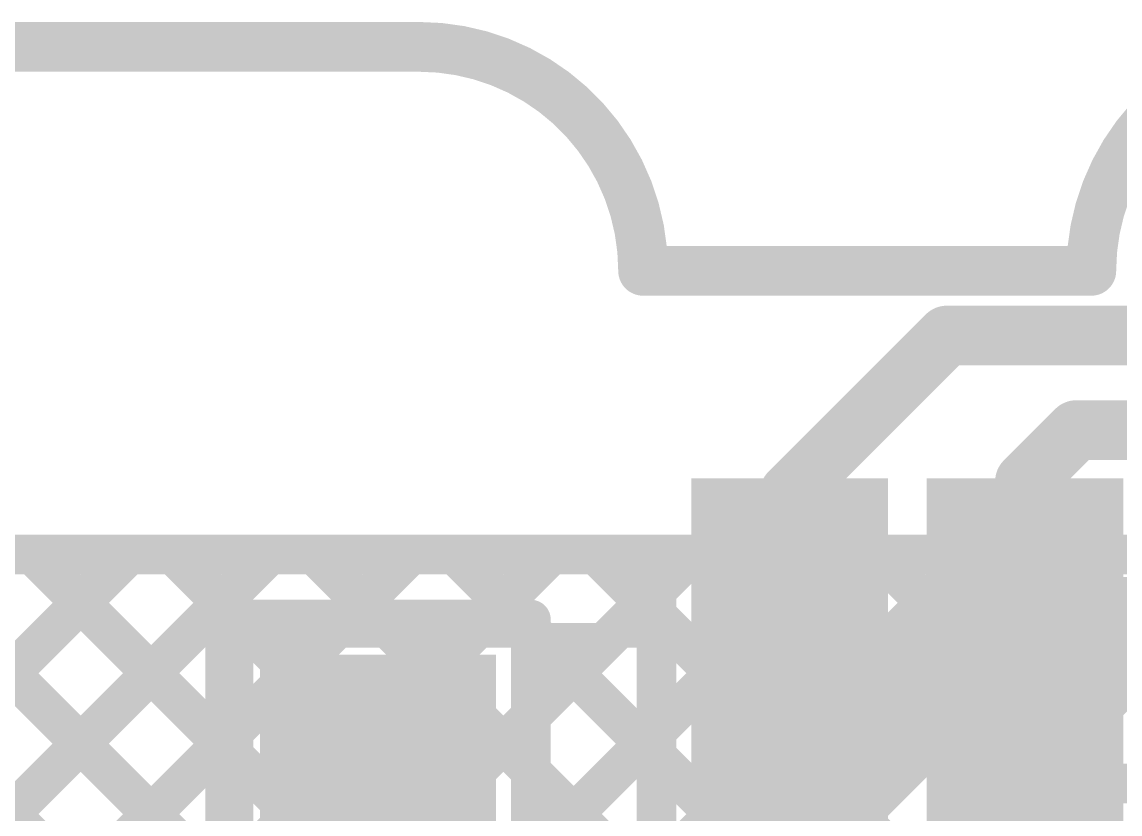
# Model space of a CAD drawing. Header units: millimetres. Extents: x 1.22 to 4.12, y 1.17 to 3.21.
# Drawn here: x 1.6853 to 1.9058, y 2.6729 to 2.832 of the extents above; entities that cross this region are included whole.
import ezdxf

# ---------------------------------------------------------------- set-up
doc = ezdxf.new("R2010")
doc.units = ezdxf.units.MM
doc.header["$MEASUREMENT"] = 0
for name, color, linetype in [('BottomLayer', 5, 'Continuous'), ('BottomOverlay', 54, 'Continuous'), ('BottomPaste', 16, 'Continuous'), ('BottomSolder', 6, 'Continuous'), ('Mechanical2', 216, 'Continuous'), ('TopLayer', 1, 'Continuous')]:
    doc.layers.add(name, color=color, linetype=linetype)

# ---------------------------------------------------------------- blocks, each defined once
blk = doc.blocks.new('RN42_I_RM_B_18')
at = {"layer": 'BottomLayer'}
for points in [[(0.18504, 0.34055), (0.25591, 0.34055), (0.18504, 0.37992), (0.25591, 0.37992)], [(0.2126, 0.26181), (0.29134, 0.26181), (0.2126, 0.29331), (0.29134, 0.29331)], [(0.2126, 0.21457), (0.29134, 0.21457), (0.2126, 0.24606), (0.29134, 0.24606)]]:
    blk.add_solid(points, dxfattribs=at)
at = {"layer": 'BottomOverlay', "const_width": 0.005}
for points in [[(0.18898, 0.3878), (0.26378, 0.3878)], [(0.26378, 0.3878), (0.26378, 0.30512)]]:
    blk.add_lwpolyline(points, dxfattribs=at)
at = {"layer": 'BottomOverlay', "const_width": 0.0025}
for points in [[(0.26253, 0.3878, 1), (0.26503, 0.3878, 1)], [(0.26253, 0.3878, 1), (0.26503, 0.3878, 1)], [(0.26253, 0.30512, 1), (0.26503, 0.30512, 1)]]:
    blk.add_lwpolyline(points, format="xyb", close=True, dxfattribs=at)
at = {"layer": 'BottomPaste'}
for points in [[(0.18504, 0.34055), (0.25591, 0.34055), (0.18504, 0.37992), (0.25591, 0.37992)], [(0.2126, 0.26181), (0.29134, 0.26181), (0.2126, 0.29331), (0.29134, 0.29331)], [(0.2126, 0.21457), (0.29134, 0.21457), (0.2126, 0.24606), (0.29134, 0.24606)]]:
    blk.add_solid(points, dxfattribs=at)
at = {"layer": 'BottomSolder'}
for points in [[(0.18104, 0.33655), (0.25991, 0.33655), (0.18104, 0.38392), (0.25991, 0.38392)], [(0.2086, 0.25781), (0.29534, 0.25781), (0.2086, 0.29731), (0.29534, 0.29731)], [(0.2086, 0.21057), (0.29534, 0.21057), (0.2086, 0.25006), (0.29534, 0.25006)]]:
    blk.add_solid(points, dxfattribs=at)

msp = doc.modelspace()

# ---------------------------------------------------------------- linework, layer by layer
at = {"layer": 'BottomLayer'}
for points, const_width in [([(1.83944, 2.73744), (1.871, 2.769)], 0.012), ([(1.871, 2.769), (2.399, 2.769)], 0.012), ([(1.88669, 2.73969), (1.897, 2.75)], 0.012), ([(1.897, 2.75), (2.383, 2.75)], 0.012), ([(1.88669, 2.69697), (1.88669, 2.73969)], 0.012), ([(1.83944, 2.69697), (1.83944, 2.73744)], 0.012), ([(1.464, 2.48223), (1.70677, 2.725)], 0.008), ([(1.47512, 2.725), (1.81269, 2.725)], 0.008), ([(1.49155, 2.4815), (1.73505, 2.725)], 0.008), ([(1.63078, 2.725), (1.72261, 2.63317)], 0.008), ([(1.65906, 2.725), (1.72608, 2.65798)], 0.008), ([(1.68735, 2.725), (1.72608, 2.68627)], 0.008), ([(1.71563, 2.725), (1.72873, 2.71191)], 0.008), ([(1.74392, 2.725), (1.75701, 2.71191)], 0.008), ([(1.75024, 2.71191), (1.76333, 2.725)], 0.008), ([(1.7722, 2.725), (1.78529, 2.71191)], 0.008), ([(1.77852, 2.71191), (1.79162, 2.725)], 0.008), ([(1.80048, 2.725), (1.81269, 2.71279)], 0.008), ([(1.81269, 2.6466), (1.81269, 2.725)], 0.008), ([(1.78745, 2.69255), (1.81269, 2.71779)], 0.008), ([(1.72608, 2.71191), (1.78745, 2.71191)], 0.008), ([(1.72608, 2.63317), (1.72608, 2.71191)], 0.008), ([(1.78529, 2.71191), (1.78745, 2.70975)], 0.008), ([(1.78745, 2.61904), (1.78745, 2.71191)], 0.008), ([(1.78745, 2.70975), (1.81269, 2.68451)], 0.008), ([(1.78745, 2.66426), (1.81269, 2.68951)], 0.008), ([(1.65407, 2.61574), (1.72608, 2.68775)], 0.008), ([(1.78745, 2.68147), (1.81269, 2.65622)], 0.008)]:
    msp.add_lwpolyline(points, dxfattribs=dict(at, const_width=const_width))
for points, const_width in [([(1.868, 2.769, 1), (1.874, 2.769, 1)], 0.006), ([(1.868, 2.769, 1), (1.874, 2.769, 1)], 0.006), ([(1.894, 2.75, 1), (1.9, 2.75, 1)], 0.006), ([(1.894, 2.75, 1), (1.9, 2.75, 1)], 0.006), ([(1.88369, 2.73969, 1), (1.88969, 2.73969, 1)], 0.006), ([(1.88369, 2.73969, 1), (1.88969, 2.73969, 1)], 0.006), ([(1.83644, 2.73744, 1), (1.84244, 2.73744, 1)], 0.006), ([(1.83644, 2.73744, 1), (1.84244, 2.73744, 1)], 0.006), ([(1.68535, 2.725, 1), (1.68935, 2.725, 1)], 0.004), ([(1.70477, 2.725, 1), (1.70877, 2.725, 1)], 0.004), ([(1.71363, 2.725, 1), (1.71763, 2.725, 1)], 0.004), ([(1.73305, 2.725, 1), (1.73705, 2.725, 1)], 0.004), ([(1.74192, 2.725, 1), (1.74592, 2.725, 1)], 0.004), ([(1.76133, 2.725, 1), (1.76533, 2.725, 1)], 0.004), ([(1.7702, 2.725, 1), (1.7742, 2.725, 1)], 0.004), ([(1.78962, 2.725, 1), (1.79362, 2.725, 1)], 0.004), ([(1.79848, 2.725, 1), (1.80248, 2.725, 1)], 0.004), ([(1.81069, 2.725, 1), (1.81469, 2.725, 1)], 0.004), ([(1.81069, 2.725, 1), (1.81469, 2.725, 1)], 0.004), ([(1.81069, 2.71779, 1), (1.81469, 2.71779, 1)], 0.004), ([(1.81069, 2.71279, 1), (1.81469, 2.71279, 1)], 0.004), ([(1.72408, 2.71191, 1), (1.72808, 2.71191, 1)], 0.004), ([(1.72408, 2.71191, 1), (1.72808, 2.71191, 1)], 0.004), ([(1.72673, 2.71191, 1), (1.73073, 2.71191, 1)], 0.004), ([(1.74824, 2.71191, 1), (1.75224, 2.71191, 1)], 0.004), ([(1.75501, 2.71191, 1), (1.75901, 2.71191, 1)], 0.004), ([(1.77652, 2.71191, 1), (1.78052, 2.71191, 1)], 0.004), ([(1.78329, 2.71191, 1), (1.78729, 2.71191, 1)], 0.004), ([(1.78329, 2.71191, 1), (1.78729, 2.71191, 1)], 0.004), ([(1.78545, 2.71191, 1), (1.78945, 2.71191, 1)], 0.004), ([(1.78545, 2.71191, 1), (1.78945, 2.71191, 1)], 0.004), ([(1.78545, 2.70975, 1), (1.78945, 2.70975, 1)], 0.004), ([(1.78545, 2.70975, 1), (1.78945, 2.70975, 1)], 0.004), ([(1.83644, 2.69697, 1), (1.84244, 2.69697, 1)], 0.006), ([(1.88369, 2.69697, 1), (1.88969, 2.69697, 1)], 0.006), ([(1.78545, 2.69255, 1), (1.78945, 2.69255, 1)], 0.004), ([(1.81069, 2.68951, 1), (1.81469, 2.68951, 1)], 0.004), ([(1.72408, 2.68775, 1), (1.72808, 2.68775, 1)], 0.004), ([(1.72408, 2.68627, 1), (1.72808, 2.68627, 1)], 0.004), ([(1.81069, 2.68451, 1), (1.81469, 2.68451, 1)], 0.004), ([(1.78545, 2.68147, 1), (1.78945, 2.68147, 1)], 0.004)]:
    msp.add_lwpolyline(points, format="xyb", close=True, dxfattribs=dict(at, const_width=const_width))
at = {"layer": 'Mechanical2', "const_width": 0.01}
for points in [[(1.615, 2.827), (1.765, 2.827)], [(1.81, 2.782), (1.9, 2.782)]]:
    msp.add_lwpolyline(points, dxfattribs=at)
at = {"layer": 'Mechanical2', "const_width": 0.005}
for points in [[(1.7625, 2.827, 1), (1.7675, 2.827, 1)], [(1.7625, 2.827, 1), (1.7675, 2.827, 1)], [(1.8075, 2.782, 1), (1.8125, 2.782, 1)], [(1.8075, 2.782, 1), (1.8125, 2.782, 1)], [(1.8975, 2.782, 1), (1.9025, 2.782, 1)], [(1.8975, 2.782, 1), (1.9025, 2.782, 1)]]:
    msp.add_lwpolyline(points, format="xyb", close=True, dxfattribs=at)
at = {"layer": 'Mechanical2', "const_width": 0.01}
for points in [[(1.765, 2.827, -0.414214), (1.81, 2.782)], [(1.9, 2.782, -0.414214), (1.945, 2.827)]]:
    msp.add_lwpolyline(points, format="xyb", dxfattribs=at)
at = {"layer": 'TopLayer'}
for points, const_width in [([(1.464, 2.48223), (1.70677, 2.725)], 0.008), ([(1.464, 2.45395), (1.73505, 2.725)], 0.008), ([(1.47512, 2.725), (2.073, 2.725)], 0.008), ([(1.5925, 2.46931), (1.84819, 2.725)], 0.008), ([(1.63078, 2.725), (1.75178, 2.604)], 0.008), ([(1.65407, 2.61574), (1.76333, 2.725)], 0.008), ([(1.65906, 2.725), (1.78006, 2.604)], 0.008), ([(1.67456, 2.60794), (1.79162, 2.725)], 0.008), ([(1.6816, 2.5867), (1.8199, 2.725)], 0.008), ([(1.68735, 2.725), (1.80835, 2.604)], 0.008), ([(1.71563, 2.725), (1.83663, 2.604)], 0.008), ([(1.74392, 2.725), (1.86492, 2.604)], 0.008), ([(1.75547, 2.604), (1.87647, 2.725)], 0.008), ([(1.7722, 2.725), (1.885, 2.6122)], 0.008), ([(1.78376, 2.604), (1.90476, 2.725)], 0.008), ([(1.80048, 2.725), (1.885, 2.64048)], 0.008), ([(1.82877, 2.725), (1.885, 2.66877)], 0.008), ([(1.85705, 2.725), (1.90305, 2.679)], 0.008), ([(1.88534, 2.725), (1.93134, 2.679)], 0.008), ([(1.88704, 2.679), (1.93304, 2.725)], 0.008), ([(1.812, 2.643), (1.877, 2.708)], 0.025), ([(1.877, 2.708), (2.102, 2.708)], 0.025), ([(1.885, 2.679), (2.133, 2.679)], 0.008), ([(1.885, 2.611), (1.885, 2.679)], 0.008), ([(1.81204, 2.604), (1.885, 2.67696)], 0.008)]:
    msp.add_lwpolyline(points, dxfattribs=dict(at, const_width=const_width))
for points, const_width in [([(1.68535, 2.725, 1), (1.68935, 2.725, 1)], 0.004), ([(1.70477, 2.725, 1), (1.70877, 2.725, 1)], 0.004), ([(1.71363, 2.725, 1), (1.71763, 2.725, 1)], 0.004), ([(1.73305, 2.725, 1), (1.73705, 2.725, 1)], 0.004), ([(1.74192, 2.725, 1), (1.74592, 2.725, 1)], 0.004), ([(1.76133, 2.725, 1), (1.76533, 2.725, 1)], 0.004), ([(1.7702, 2.725, 1), (1.7742, 2.725, 1)], 0.004), ([(1.78962, 2.725, 1), (1.79362, 2.725, 1)], 0.004), ([(1.79848, 2.725, 1), (1.80248, 2.725, 1)], 0.004), ([(1.8179, 2.725, 1), (1.8219, 2.725, 1)], 0.004), ([(1.82677, 2.725, 1), (1.83077, 2.725, 1)], 0.004), ([(1.84619, 2.725, 1), (1.85019, 2.725, 1)], 0.004), ([(1.85505, 2.725, 1), (1.85905, 2.725, 1)], 0.004), ([(1.87447, 2.725, 1), (1.87847, 2.725, 1)], 0.004), ([(1.88334, 2.725, 1), (1.88734, 2.725, 1)], 0.004), ([(1.90276, 2.725, 1), (1.90676, 2.725, 1)], 0.004), ([(1.87075, 2.708, 1), (1.88325, 2.708, 1)], 0.0125), ([(1.87075, 2.708, 1), (1.88325, 2.708, 1)], 0.0125), ([(1.883, 2.679, 1), (1.887, 2.679, 1)], 0.004), ([(1.883, 2.679, 1), (1.887, 2.679, 1)], 0.004), ([(1.88504, 2.679, 1), (1.88904, 2.679, 1)], 0.004), ([(1.90105, 2.679, 1), (1.90505, 2.679, 1)], 0.004), ([(1.883, 2.67696, 1), (1.887, 2.67696, 1)], 0.004)]:
    msp.add_lwpolyline(points, format="xyb", close=True, dxfattribs=dict(at, const_width=const_width))

# ---------------------------------------------------------------- block references
at = {"rotation": 90}
msp.add_blockref('RN42_I_RM_B_18', (2.117, 2.445), dxfattribs=at)

doc.saveas('drawing.dxf')
